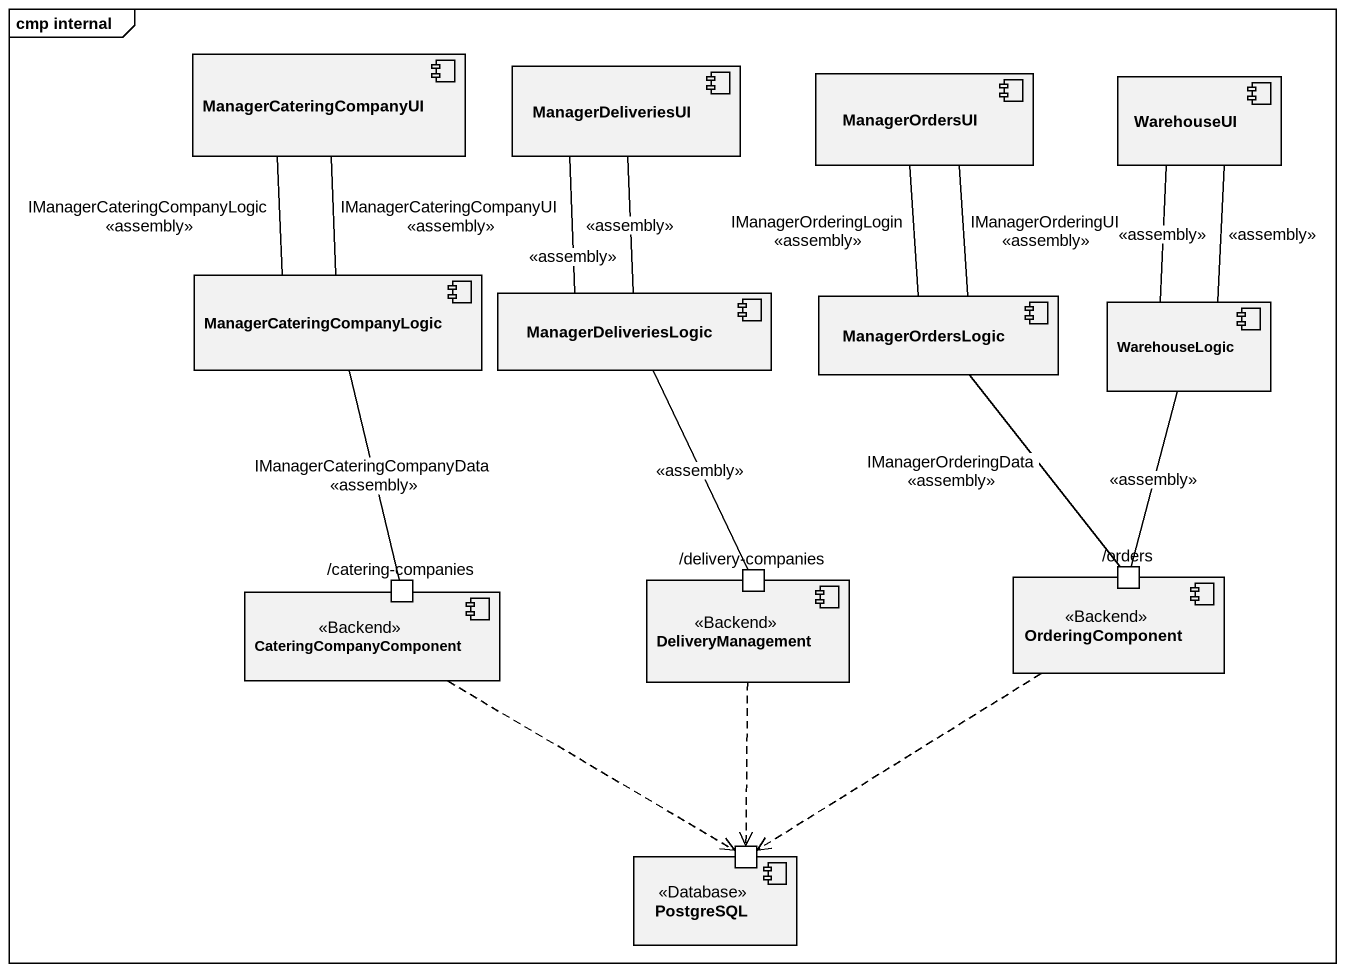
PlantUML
@startuml
mainframe cmp internal
component ManagerCateringCompanyUI
component ManagerDeliveriesUI
component ManagerOrdersUI
component WarehouseUI
component ManagerCateringCompanyLogic
component ManagerDeliveriesLogic
component ManagerOrdersLogic
component WarehouseLogic
component CateringCompanyComponent <<Backend>> {
  port "/catering-companies" as catering_companies
}
component DeliveryManagement <<Backend>> {
  port "/delivery-companies" as delivery_companies
}
component OrderingComponent <<Backend>> {
  port "/orders" as orders
}
component PostgreSQL <<Database>> {
  port " " as port1
}
ManagerCateringCompanyUI -- ManagerCateringCompanyLogic : IManagerCateringCompanyLogic\n<<assembly>>
ManagerDeliveriesUI -- ManagerDeliveriesLogic : <<assembly>>
ManagerOrdersUI -- ManagerOrdersLogic : IManagerOrderingLogin\n<<assembly>>
WarehouseUI -- WarehouseLogic : <<assembly>>
ManagerCateringCompanyLogic -up- ManagerCateringCompanyUI : IManagerCateringCompanyUI\n<<assembly>>
ManagerCateringCompanyLogic -- catering_companies : IManagerCateringCompanyData\n<<assembly>>
ManagerDeliveriesLogic -up- ManagerDeliveriesUI : <<assembly>>
ManagerDeliveriesLogic -- delivery_companies : <<assembly>>
ManagerOrdersLogic -up- ManagerOrdersUI : IManagerOrderingUI\n<<assembly>>
ManagerOrdersLogic -- orders : IManagerOrderingData\n<<assembly>>
WarehouseLogic -up- WarehouseUI : <<assembly>>
WarehouseLogic -- orders : <<assembly>>
CateringCompanyComponent .right.> port1
DeliveryManagement ..> port1
OrderingComponent ..> port1
@enduml
